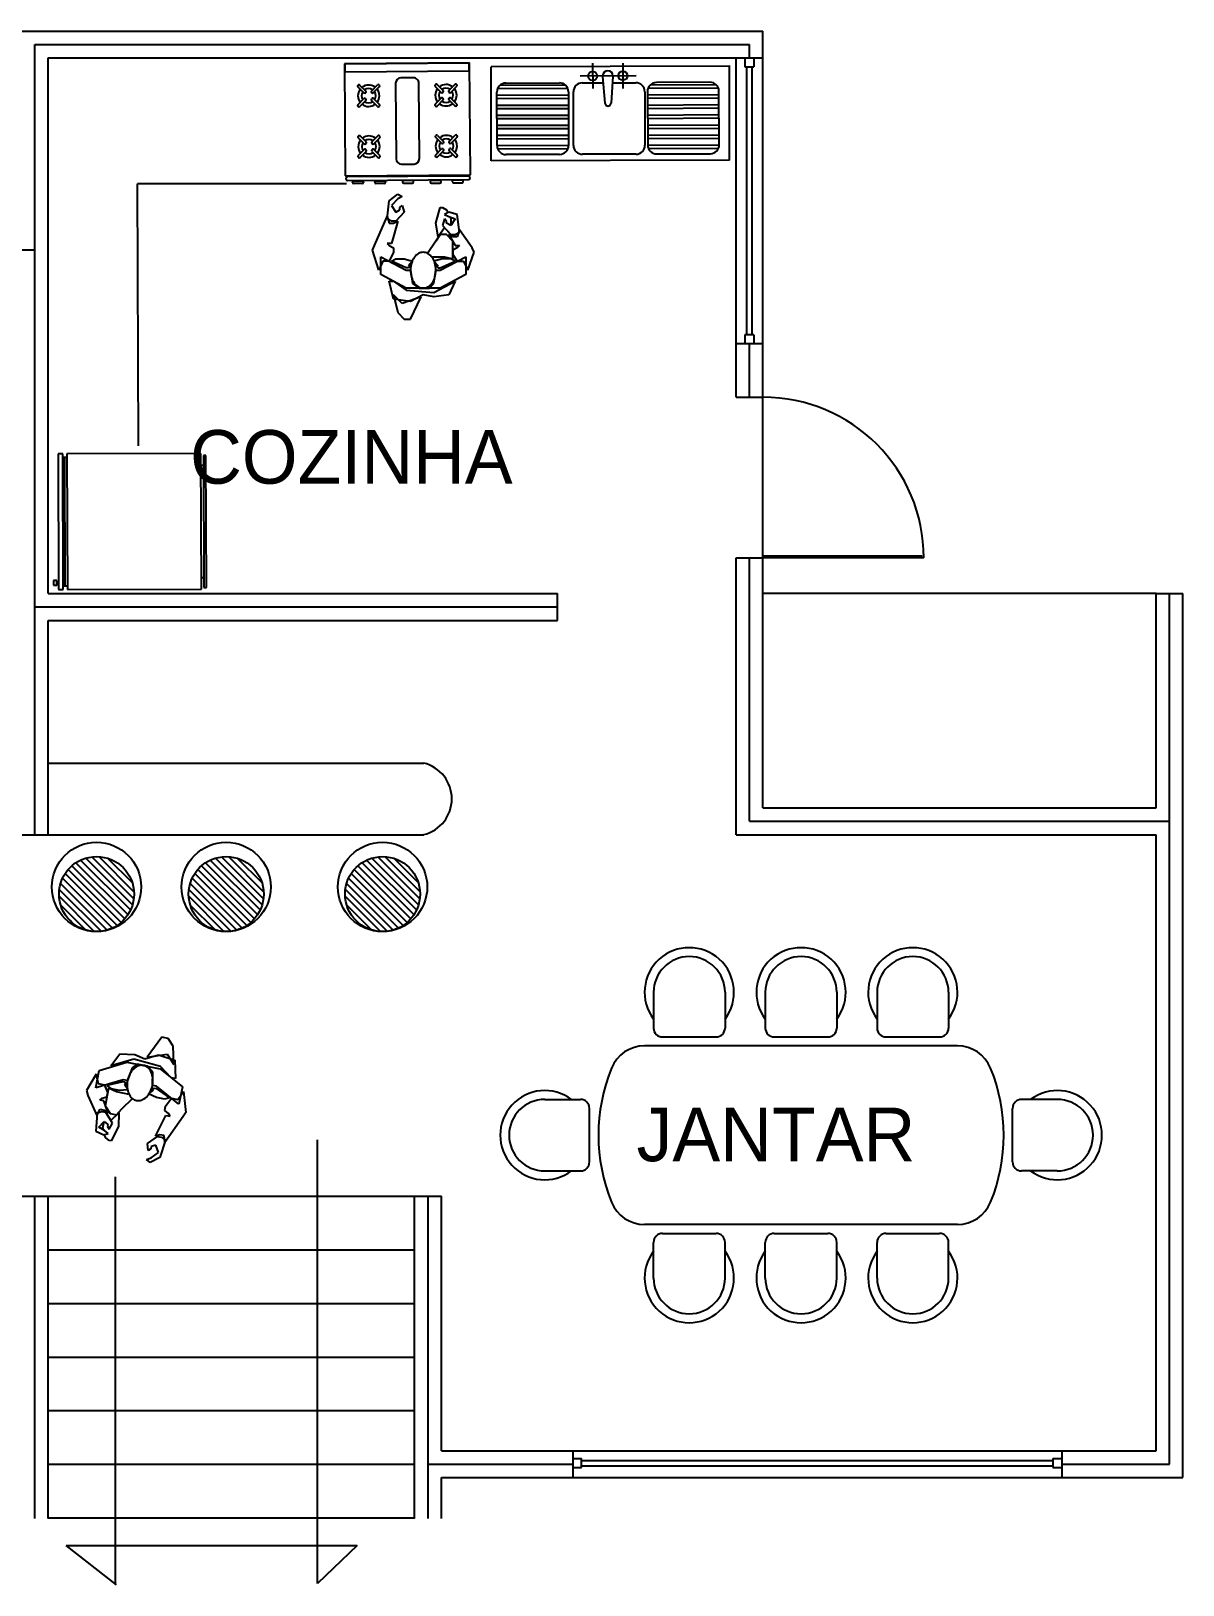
# Model space of a CAD drawing. Header units: millimetres. Extents: x 686.5 to 717.1, y 236.1 to 261.6.
# Drawn here: x 699.646 to 701.258, y 241.223 to 243.398 of the extents above; entities that cross this region are included whole.
import ezdxf

# ---------------------------------------------------------------- set-up
doc = ezdxf.new("R2010")
doc.units = ezdxf.units.MM
doc.linetypes.add('ACAD_ISO04W100', pattern=[30.5, 24, -3, 0.5, -3])
doc.linetypes.add('CENTER2', pattern=[1.125, 0.75, -0.125, 0.125, -0.125])
for name, color, linetype in [('3', 1, 'Continuous'), ('EJE', 4, 'ACAD_ISO04W100'), ('ESCALERAS', 5, 'Continuous'), ('LETREROS', 31, 'Continuous'), ('MUE', 2, 'Continuous'), ('MURO1', 3, 'Continuous'), ('PROYECCIONES', 73, 'ACAD_ISO04W100'), ('PUERTAS', 191, 'Continuous'), ('VENTANAS', 111, 'Continuous')]:
    doc.layers.add(name, color=color, linetype=linetype)

# ---------------------------------------------------------------- blocks, each defined once
blk = doc.blocks.new('SILLA2')
at = {"layer": 'MUE', "color": 2}
for p, q in [((-0.2279, 0.0585), (-0.0311, 0.2553)), ((-0.2266, 0.0194), (0.0081, 0.2541)), ((-0.2196, -0.014), (0.0415, 0.247)), ((-0.2188, 0.108), (-0.0805, 0.2463)), ((-0.2085, -0.0433), (0.0707, 0.2359)), ((-0.194, -0.0693), (0.0967, 0.2215)), ((-0.1766, -0.0923), (0.1197, 0.204)), ((-0.1564, -0.1125), (0.1399, 0.1838)), ((-0.1334, -0.1299), (0.1573, 0.1609)), ((-0.1075, -0.1444), (0.1718, 0.1349)), ((-0.0782, -0.1555), (0.183, 0.1057)), ((-0.0449, -0.1626), (0.19, 0.0723)), ((-0.0058, -0.1639), (0.1913, 0.0332)), ((0.0436, -0.155), (0.1824, -0.0161))]:
    blk.add_line(p, q, dxfattribs=at)
for centre, radius in [((-0.0583, 0.0457), 0.25), ((-0.0183, 0.0457), 0.21)]:
    blk.add_circle(centre, radius, dxfattribs=at)
blk = doc.blocks.new('PERSON')
at = {"layer": '3', "color": 2, "linetype": 'Continuous'}
for p, q in [((-0.2553, 0.2548), (-0.2078, 0.2923)), ((-0.2078, 0.2673), (-0.2434, 0.2298)), ((-0.2078, 0.2923), (-0.1841, 0.2798)), ((-0.1841, 0.2798), (-0.2078, 0.2673)), ((-0.2672, 0.1548), (-0.2553, 0.2548)), ((-0.2434, 0.2298), (-0.2197, 0.1923)), ((-0.2197, 0.1923), (-0.1959, 0.2048)), ((-0.1722, 0.1923), (-0.2197, 0.1423)), ((-0.1959, 0.2173), (-0.1841, 0.2298)), ((-0.1959, 0.2048), (-0.1959, 0.2173)), ((-0.1841, 0.2298), (-0.1722, 0.1923)), ((0.0059, 0.1298), (0.0297, 0.2173)), ((0.0297, 0.2173), (0.0416, 0.2173)), ((0.0416, 0.2173), (0.0653, 0.2048)), ((0.0772, 0.1923), (0.0534, 0.1798)), ((0.0534, 0.1798), (0.0772, 0.1673)), ((0.0653, 0.2048), (0.0724, 0.1898)), ((0.1247, 0.1798), (0.0772, 0.1923)), ((0.1366, 0.0798), (0.1247, 0.1798)), ((-0.3384, 0.0048), (-0.2672, 0.1673)), ((-0.2672, 0.1673), (-0.2553, 0.1298)), ((-0.2434, 0.1423), (-0.2672, 0.1548)), ((-0.2553, 0.1298), (-0.2316, 0.1298)), ((-0.2078, 0.1423), (-0.2434, 0.0173)), ((-0.2197, 0.1423), (-0.2434, 0.1423)), ((-0.2316, 0.1298), (-0.2078, 0.1423)), ((0.0178, 0.0548), (0.0059, 0.1298)), ((0.0534, 0.1048), (0.0178, 0.0548)), ((0.0534, 0.1548), (0.0416, 0.1173)), ((0.0416, 0.1173), (0.0891, 0.0673)), ((0.0653, 0.1423), (0.0534, 0.1548)), ((0.0891, 0.0673), (0.0534, 0.1048)), ((0.0653, 0.1298), (0.0653, 0.1423)), ((0.0891, 0.1173), (0.0653, 0.1298)), ((0.0772, 0.1673), (0.1128, 0.1548)), ((0.0843, 0.1648), (0.0891, 0.1548)), ((0.1128, 0.1548), (0.0891, 0.1173)), ((0.0891, 0.1548), (0.0891, 0.1173)), ((0.1366, 0.0923), (0.1247, 0.0548)), ((0.2078, -0.0077), (0.1366, 0.0923)), ((-0.3503, -0.0202), (-0.3384, 0.0048)), ((-0.2672, 0.0173), (-0.2553, 0.0048)), ((-0.2434, 0.0173), (-0.2672, 0.0173)), ((-0.2553, 0.0048), (-0.2316, -0.0077)), ((0.0059, 0.0298), (-0.0408, -0.0391)), ((0.0297, 0.0673), (0.0059, 0.0298)), ((0.0653, 0.0673), (0.0297, 0.0673)), ((0.1009, 0.0298), (0.0653, 0.0673)), ((0.0772, 0.0673), (0.1128, 0.0048)), ((0.1009, 0.0548), (0.0772, 0.0673)), ((0.0891, 0.0673), (0.1128, 0.0673)), ((0.1247, 0.0548), (0.1009, 0.0548)), ((0.1009, -0.0702), (0.1009, 0.0298)), ((0.1128, 0.0673), (0.1366, 0.0798)), ((0.1128, 0.0048), (0.1366, 0.0048)), ((0.1366, 0.0048), (0.1247, -0.0077)), ((-0.3147, -0.1327), (-0.3503, -0.0202)), ((-0.2909, -0.0827), (-0.3147, -0.1327)), ((-0.3028, -0.1577), (-0.3028, -0.0577)), ((-0.3028, -0.0577), (-0.1603, -0.1327)), ((-0.2553, -0.0827), (-0.2909, -0.0827)), ((-0.2316, -0.0327), (-0.2553, -0.0827)), ((-0.2434, -0.0827), (-0.2197, -0.0702)), ((-0.1603, -0.1202), (-0.2434, -0.0827)), ((-0.2316, -0.0077), (-0.2316, -0.0327)), ((-0.2197, -0.0702), (-0.1722, -0.0702)), ((-0.1722, -0.0702), (-0.1247, -0.0827)), ((-0.1247, -0.0827), (-0.1484, -0.1077)), ((-0.0187, -0.0577), (0.0534, -0.0577)), ((0.0416, -0.0702), (-0.0059, -0.0827)), ((-0.0059, -0.0827), (0.0178, -0.1077)), ((0.0297, -0.1327), (0.1722, -0.0577)), ((0.0297, -0.1202), (0.1128, -0.0827)), ((0.0891, -0.0702), (0.0416, -0.0702)), ((0.0534, -0.0577), (0.1009, -0.0702)), ((0.1128, -0.0827), (0.0891, -0.0702)), ((0.1247, -0.0077), (0.1009, -0.0202)), ((0.1009, -0.0202), (0.1009, -0.0452)), ((0.1009, -0.0452), (0.1247, -0.0827)), ((0.1247, -0.0827), (0.1603, -0.0827)), ((0.1603, -0.0827), (0.1841, -0.1327)), ((0.1722, -0.0577), (0.1722, -0.1577)), ((0.1841, -0.1327), (0.2197, -0.0327)), ((0.2197, -0.0327), (0.2078, -0.0077)), ((-0.3028, -0.1577), (-0.3028, -0.1577)), ((-0.1603, -0.2327), (-0.3028, -0.1577)), ((-0.1484, -0.1202), (-0.1603, -0.1202)), ((-0.1603, -0.1327), (-0.1366, -0.1327)), ((-0.1366, -0.1077), (-0.1484, -0.1202)), ((-0.1484, -0.1077), (-0.1366, -0.1077)), ((-0.1366, -0.1327), (-0.1247, -0.2077)), ((-0.0059, -0.2077), (0.0059, -0.1327)), ((0.0059, -0.1077), (0.0178, -0.1202)), ((0.0178, -0.1077), (0.0059, -0.1077)), ((0.0059, -0.1327), (0.0297, -0.1327)), ((0.0178, -0.1202), (0.0297, -0.1202)), ((0.1722, -0.1577), (0.0297, -0.2327)), ((0.1722, -0.1577), (0.1722, -0.1577)), ((-0.2316, -0.2952), (-0.2553, -0.1952)), ((-0.2553, -0.1952), (-0.2316, -0.1952)), ((-0.2316, -0.1952), (-0.1603, -0.2452)), ((0.0297, -0.2327), (-0.1603, -0.2327)), ((-0.1603, -0.2452), (-0.0059, -0.2577)), ((-0.1247, -0.2077), (-0.0891, -0.2327)), ((-0.0891, -0.2327), (-0.0297, -0.2327)), ((-0.0297, -0.2327), (-0.0059, -0.2077)), ((-0.0059, -0.2577), (0.1128, -0.1952)), ((0.1128, -0.1952), (0.0772, -0.2702)), ((-0.2316, -0.2702), (-0.2078, -0.3702)), ((-0.1841, -0.3202), (-0.2316, -0.2702)), ((-0.1366, -0.3077), (-0.2316, -0.2952)), ((-0.0772, -0.2827), (-0.1841, -0.3202)), ((-0.0653, -0.2702), (-0.1366, -0.3077)), ((-0.1366, -0.4077), (-0.0772, -0.2827)), ((-0.0059, -0.2827), (-0.0653, -0.2702)), ((0.0772, -0.2702), (-0.0059, -0.2827)), ((-0.2078, -0.3702), (-0.1722, -0.4077)), ((-0.1722, -0.4077), (-0.1366, -0.4077))]:
    blk.add_line(p, q, dxfattribs=at)
for centre, radius, start, end in [((-0.03, -0.1228), 0.1052, 144.70157, 163.65557), ((-0.0519, -0.1073), 0.0785, 120.32972, 144.70157), ((-0.0657, -0.0837), 0.0511, 90, 120.32972), ((-0.0657, -0.0837), 0.0511, 59.67028, 90), ((-0.0795, -0.1073), 0.0785, 35.29843, 59.67028), ((-0.1014, -0.1228), 0.1052, 16.34443, 35.29843), ((0.0045, -0.1329), 0.1412, 163.65557, 180), ((0.0045, -0.1329), 0.1412, 180, 196.34443), ((-0.03, -0.1431), 0.1052, 196.34443, 215.29843), ((-0.1014, -0.1431), 0.1052, 324.70157, 343.65557), ((-0.1359, -0.1329), 0.1412, 360, 16.34443), ((-0.1359, -0.1329), 0.1412, 343.65557, 0), ((-0.0519, -0.1585), 0.0785, 215.29843, 239.67028), ((-0.0657, -0.1822), 0.0511, 239.67028, 270), ((-0.0657, -0.1822), 0.0511, 270, 300.32972), ((-0.0795, -0.1585), 0.0785, 300.32972, 324.70157)]:
    blk.add_arc(centre, radius, start, end, dxfattribs=at)
blk = doc.blocks.new('REFRI')
at = {"layer": '3', "color": 2}
for p, q in [((0.3684, 0.3693), (-0.3916, 0.3673)), ((-0.3916, 0.3673), (-0.3915, 0.3413)), ((-0.3401, 0.3951), (-0.366, 0.395)), ((-0.366, 0.395), (-0.3659, 0.3775)), ((-0.3659, 0.3775), (-0.3401, 0.3776)), ((-0.3626, 0.3775), (-0.3626, 0.3674)), ((-0.3434, 0.3776), (-0.3433, 0.3674)), ((-0.3401, 0.3776), (-0.3401, 0.3951)), ((0.3685, 0.3433), (0.3684, 0.3693)), ((-0.3915, 0.3413), (0.3685, 0.3433)), ((0.3686, 0.3201), (-0.3914, 0.3181)), ((-0.3914, 0.3181), (-0.3895, -0.4319)), ((-0.3717, 0.3182), (-0.3718, 0.3414)), ((-0.3718, 0.3298), (0.3488, 0.3317)), ((0.3489, 0.3201), (0.3488, 0.3433)), ((0.3705, -0.4299), (0.3686, 0.3201)), ((-0.3895, -0.4319), (0.3705, -0.4299)), ((-0.3237, -0.4317), (-0.3236, -0.4462)), ((0.3047, -0.4301), (0.3048, -0.4446)), ((0.3603, -0.4445), (-0.3792, -0.4464)), ((-0.3792, -0.4464), (-0.3791, -0.4598)), ((-0.3791, -0.4598), (0.3603, -0.4579)), ((0.3603, -0.4579), (0.3603, -0.4445))]:
    blk.add_line(p, q, dxfattribs=at)
blk = doc.blocks.new('COMEDOR1')
at = {"layer": '3', "color": 2}
for p, q in [((-0.8366, 0.8259), (-0.8366, 0.6259)), ((-0.4366, 0.8259), (-0.4366, 0.6259)), ((-0.211, 0.8259), (-0.211, 0.6259)), ((0.189, 0.8259), (0.189, 0.6259)), ((0.4146, 0.8259), (0.4146, 0.6259)), ((0.8146, 0.8259), (0.8146, 0.6259)), ((0.8646, 0.5259), (-0.8866, 0.5259)), ((-0.7866, 0.5759), (-0.4866, 0.5759)), ((-0.161, 0.5759), (0.139, 0.5759)), ((0.4646, 0.5759), (0.7646, 0.5759)), ((-1.445, 0.2259), (-1.245, 0.2259)), ((-1.195, -0.1241), (-1.195, 0.1759)), ((1.173, -0.1241), (1.173, 0.1759)), ((1.423, 0.2259), (1.223, 0.2259)), ((-1.445, -0.1741), (-1.245, -0.1741)), ((1.423, -0.1741), (1.223, -0.1741)), ((0.8646, -0.4741), (-0.8866, -0.4741)), ((-0.8366, -0.7741), (-0.8366, -0.5741)), ((-0.7866, -0.5241), (-0.4866, -0.5241)), ((-0.4366, -0.7741), (-0.4366, -0.5741)), ((-0.211, -0.7741), (-0.211, -0.5741)), ((-0.161, -0.5241), (0.139, -0.5241)), ((0.189, -0.7741), (0.189, -0.5741)), ((0.4146, -0.7741), (0.4146, -0.5741)), ((0.4646, -0.5241), (0.7646, -0.5241)), ((0.8146, -0.7741), (0.8146, -0.5741))]:
    blk.add_line(p, q, dxfattribs=at)
for centre, radius, start, end in [((-0.6366, 0.8259), 0.25, 323.1301, 216.8699), ((-0.011, 0.8259), 0.25, 323.1301, 216.8699), ((0.6146, 0.8259), 0.25, 323.1301, 216.8699), ((-0.6366, 0.8259), 0.2, 360, 180), ((-0.011, 0.8259), 0.2, 360, 180), ((0.6146, 0.8259), 0.2, 360, 180), ((-0.7866, 0.6259), 0.05, 180, 270), ((-0.4866, 0.6259), 0.05, 270, 360), ((-0.161, 0.6259), 0.05, 180, 270), ((0.139, 0.6259), 0.05, 270, 360), ((0.4646, 0.6259), 0.05, 180, 270), ((0.7646, 0.6259), 0.05, 270, 360), ((-0.8866, 0.3259), 0.2, 90, 157.97569), ((0.8646, 0.3259), 0.2, 22.02431, 90), ((-0.145, 0.0259), 1, 157.97569, 202.02431), ((0.123, 0.0259), 1, 337.97569, 22.02431), ((-1.445, 0.0259), 0.25, 53.1301, 306.8699), ((1.423, 0.0259), 0.25, 233.1301, 126.8699), ((-1.445, 0.0259), 0.2, 90, 270), ((-1.245, 0.1759), 0.05, 360, 90), ((1.223, 0.1759), 0.05, 90, 180), ((1.423, 0.0259), 0.2, 270, 90), ((-1.245, -0.1241), 0.05, 270, 360), ((1.223, -0.1241), 0.05, 180, 270), ((-0.8866, -0.2741), 0.2, 202.02431, 270), ((0.8646, -0.2741), 0.2, 270, 337.97569), ((-0.7866, -0.5741), 0.05, 90, 180), ((-0.4866, -0.5741), 0.05, 360, 90), ((-0.161, -0.5741), 0.05, 90, 180), ((0.139, -0.5741), 0.05, 360, 90), ((0.4646, -0.5741), 0.05, 90, 180), ((0.7646, -0.5741), 0.05, 360, 90), ((-0.6366, -0.7741), 0.25, 143.1301, 36.8699), ((-0.011, -0.7741), 0.25, 143.1301, 36.8699), ((0.6146, -0.7741), 0.25, 143.1301, 36.8699), ((-0.6366, -0.7741), 0.2, 180, 360), ((-0.011, -0.7741), 0.2, 180, 360), ((0.6146, -0.7741), 0.2, 180, 360)]:
    blk.add_arc(centre, radius, start, end, dxfattribs=at)
blk = doc.blocks.new('FREGADERO1')
at = {"layer": '3', "color": 2, "linetype": 'CENTER2'}
for p, q in [((-0.1387, 0.2614), (-0.1384, 0.1195)), ((0.0303, 0.2618), (0.0306, 0.1199)), ((0.1058, 0.1913), (-0.2089, 0.1895))]:
    blk.add_line(p, q, dxfattribs=at)
at = {"layer": '3', "color": 2}
for p, q in [((0.626, 0.2442), (-0.7072, 0.241)), ((-0.706, -0.2856), (-0.7072, 0.241)), ((-0.0826, 0.1878), (-0.0695, 0.0368)), ((-0.0254, 0.1884), (-0.0358, 0.0371)), ((0.6273, -0.2824), (0.6268, 0.2483)), ((-0.6735, -0.2001), (-0.6742, 0.0999)), ((-0.2777, 0.1191), (-0.6708, 0.1182)), ((-0.2907, 0.1379), (-0.6579, 0.137)), ((-0.6243, 0.15), (-0.3243, 0.1508)), ((-0.2742, 0.1009), (-0.2735, -0.1991)), ((-0.2459, -0.199), (-0.2466, 0.1009)), ((-0.1967, 0.1511), (-0.0795, 0.1513)), ((-0.0279, 0.1515), (0.1033, 0.1518)), ((0.1534, 0.1019), (0.1541, -0.1981)), ((0.1682, 0.1027), (0.1699, -0.1973)), ((0.1715, 0.121), (0.5646, 0.1232)), ((0.1844, 0.1398), (0.5516, 0.1419)), ((0.5179, 0.1547), (0.2179, 0.153)), ((0.5699, -0.195), (0.5682, 0.105)), ((-0.2741, 0.0816), (-0.6741, 0.0807)), ((-0.2741, 0.0629), (-0.6741, 0.0619)), ((-0.274, 0.0254), (-0.674, 0.0244)), ((-0.274, 0.0066), (-0.674, 0.0057)), ((0.1683, 0.0834), (0.5683, 0.0857)), ((0.1684, 0.0647), (0.5684, 0.067)), ((0.1686, 0.0272), (0.5686, 0.0295)), ((0.1687, 0.0084), (0.5687, 0.0107)), ((-0.2739, -0.0309), (-0.6739, -0.0318)), ((-0.2738, -0.0496), (-0.6738, -0.0506)), ((0.169, -0.0291), (0.5689, -0.0268)), ((0.1691, -0.0478), (0.5691, -0.0455)), ((0.1693, -0.0853), (0.5693, -0.083)), ((-0.2737, -0.0871), (-0.6737, -0.0881)), ((-0.2737, -0.1059), (-0.6737, -0.1068)), ((-0.2736, -0.1434), (-0.6736, -0.1443)), ((-0.2736, -0.1621), (-0.6736, -0.1631)), ((0.1694, -0.1041), (0.5694, -0.1018)), ((0.1696, -0.1416), (0.5696, -0.1393)), ((0.1697, -0.1603), (0.5697, -0.158)), ((-0.2735, -0.1996), (-0.6735, -0.2006)), ((-0.2773, -0.2184), (-0.6696, -0.2193)), ((-0.3234, -0.2492), (-0.6233, -0.25)), ((0.1042, -0.2482), (-0.1958, -0.2489)), ((0.1699, -0.1978), (0.5699, -0.1955)), ((0.1739, -0.2165), (0.5662, -0.2143)), ((0.2202, -0.247), (0.5202, -0.2453)), ((0.6273, -0.2824), (-0.706, -0.2856))]:
    blk.add_line(p, q, dxfattribs=at)
for centre in [(-0.1385, 0.1899), (0.0305, 0.1908)]:
    blk.add_circle(centre, 0.0254, dxfattribs=at)
for centre, radius, start, end in [((-0.054, 0.1903), 0.0287, 0.52956, 180.52956), ((-0.6242, 0.1), 0.05, 90.13687, 180.13687), ((-0.3242, 0.1008), 0.05, 0.13687, 90.13687), ((-0.1966, 0.1011), 0.05, 90.13687, 180.13687), ((0.1034, 0.1018), 0.05, 0.13687, 90.13687), ((0.2182, 0.103), 0.05, 90.32732, 180.32732), ((0.5182, 0.1047), 0.05, 0.32732, 90.32732), ((-0.0526, 0.0383), 0.0169, 180.52956, 0.52956), ((-0.6235, -0.2), 0.05, 180.13687, 270.13687), ((-0.3235, -0.1992), 0.05, 270.13687, 0.13687), ((-0.1959, -0.1989), 0.05, 180.13687, 270.13687), ((0.1041, -0.1982), 0.05, 270.13687, 0.13687), ((0.2199, -0.197), 0.05, 180.32732, 270.32732), ((0.5199, -0.1953), 0.05, 270.32732, 0.32732)]:
    blk.add_arc(centre, radius, start, end, dxfattribs=at)
blk = doc.blocks.new('ESTUFA1')
at = {"layer": '3', "color": 2}
for p, q in [((0.342, 0.3845), (-0.358, 0.3798)), ((-0.358, 0.3798), (-0.3538, -0.2468)), ((-0.3563, 0.3979), (-0.3563, 0.3952)), ((0.3294, 0.4113), (-0.3476, 0.4068)), ((-0.3475, 0.3865), (0.3295, 0.3911)), ((-0.3179, 0.4183), (-0.3179, 0.4163)), ((-0.2635, 0.4251), (-0.3114, 0.4248)), ((-0.3113, 0.4098), (-0.2634, 0.4101)), ((-0.2569, 0.4167), (-0.2569, 0.4187)), ((-0.1938, 0.4191), (-0.1938, 0.4171)), ((-0.1394, 0.426), (-0.1874, 0.4256)), ((-0.1873, 0.4106), (-0.1393, 0.411)), ((-0.1329, 0.4175), (-0.1329, 0.4195)), ((-0.0397, 0.4201), (-0.0397, 0.4181)), ((0.0147, 0.427), (-0.0333, 0.4267)), ((-0.0332, 0.4117), (0.0148, 0.412)), ((0.0212, 0.4185), (0.0212, 0.4205)), ((0.1164, 0.4192), (0.1163, 0.4212)), ((0.1228, 0.4277), (0.1707, 0.428)), ((0.1708, 0.413), (0.1229, 0.4127)), ((0.1773, 0.4216), (0.1773, 0.4196)), ((0.2404, 0.42), (0.2404, 0.422)), ((0.2469, 0.4286), (0.2948, 0.4289)), ((0.2949, 0.4139), (0.247, 0.4136)), ((0.3013, 0.4224), (0.3014, 0.4204)), ((0.3383, 0.3999), (0.3382, 0.4026)), ((0.3462, -0.2421), (0.342, 0.3845)), ((-0.2842, 0.2774), (-0.2828, 0.2788)), ((-0.25, 0.2346), (-0.2841, 0.2682)), ((-0.2736, 0.2789), (-0.2394, 0.2452)), ((-0.2078, 0.2454), (-0.1742, 0.2796)), ((-0.1635, 0.269), (-0.1971, 0.2349)), ((-0.165, 0.2796), (-0.1635, 0.2782)), ((-0.0724, 0.2889), (-0.0695, -0.1338)), ((0.0274, 0.3196), (-0.0426, 0.3191)), ((0.0605, -0.1329), (0.0576, 0.2898)), ((0.1503, 0.2818), (0.1489, 0.2803)), ((0.149, 0.2711), (0.1831, 0.2375)), ((0.1936, 0.2482), (0.1595, 0.2818)), ((0.2589, 0.2825), (0.2253, 0.2484)), ((0.2359, 0.2378), (0.2696, 0.272)), ((0.2695, 0.2812), (0.2681, 0.2826)), ((-0.2834, 0.1688), (-0.2498, 0.2029)), ((-0.2391, 0.1924), (-0.2728, 0.1583)), ((-0.2394, 0.236), (-0.2408, 0.2346)), ((-0.2406, 0.203), (-0.2391, 0.2016)), ((-0.2063, 0.2349), (-0.2078, 0.2363)), ((-0.2075, 0.2018), (-0.2061, 0.2032)), ((-0.1733, 0.1589), (-0.2075, 0.1926)), ((-0.1969, 0.2033), (-0.1628, 0.1696)), ((0.1833, 0.2059), (0.1496, 0.1717)), ((0.1603, 0.1612), (0.194, 0.1953)), ((0.1923, 0.2375), (0.1937, 0.239)), ((0.1939, 0.2045), (0.1925, 0.2059)), ((0.2253, 0.2392), (0.2267, 0.2378)), ((0.227, 0.2062), (0.2256, 0.2047)), ((0.2256, 0.1955), (0.2597, 0.1619)), ((0.2703, 0.1725), (0.2361, 0.2062)), ((-0.2819, 0.1582), (-0.2834, 0.1596)), ((-0.1627, 0.1604), (-0.1641, 0.159)), ((0.1497, 0.1625), (0.1511, 0.1611)), ((0.2689, 0.1619), (0.2703, 0.1634)), ((-0.2808, -0.006), (-0.2822, -0.0074)), ((-0.2822, -0.0166), (-0.2481, -0.0503)), ((-0.2478, -0.0819), (-0.2815, -0.116)), ((-0.2375, -0.0396), (-0.2717, -0.0059)), ((-0.2389, -0.0502), (-0.2375, -0.0488)), ((-0.2372, -0.0832), (-0.2387, -0.0818)), ((-0.1722, -0.0053), (-0.2059, -0.0394)), ((-0.2058, -0.0486), (-0.2044, -0.05)), ((-0.2042, -0.0816), (-0.2056, -0.083)), ((-0.1952, -0.0499), (-0.1616, -0.0158)), ((-0.1609, -0.1152), (-0.195, -0.0815)), ((-0.1616, -0.0066), (-0.163, -0.0052)), ((0.1508, -0.0045), (0.1522, -0.0031)), ((0.185, -0.0474), (0.1509, -0.0137)), ((0.1516, -0.1131), (0.1852, -0.079)), ((0.1614, -0.003), (0.1956, -0.0367)), ((0.1956, -0.0459), (0.1942, -0.0473)), ((0.1944, -0.0789), (0.1959, -0.0803)), ((0.2272, -0.0365), (0.2608, -0.0023)), ((0.2287, -0.0471), (0.2272, -0.0457)), ((0.2275, -0.0801), (0.2289, -0.0787)), ((0.2715, -0.0129), (0.2379, -0.047)), ((0.2381, -0.0786), (0.2722, -0.1123)), ((0.27, -0.0023), (0.2715, -0.0037)), ((-0.2815, -0.1252), (-0.28, -0.1266)), ((-0.2708, -0.1266), (-0.2372, -0.0924)), ((-0.2056, -0.0922), (-0.1714, -0.1259)), ((-0.1622, -0.1258), (-0.1608, -0.1244)), ((-0.0393, -0.1636), (0.0307, -0.1632)), ((0.1531, -0.1237), (0.1516, -0.1223)), ((0.1959, -0.0895), (0.1622, -0.1236)), ((0.2617, -0.123), (0.2275, -0.0893)), ((0.2723, -0.1215), (0.2709, -0.1229)), ((-0.3538, -0.2468), (0.3462, -0.2421)), ((-0.3502, -0.2002), (0.342, -0.1956)), ((-0.3499, -0.2468), (-0.3502, -0.2002)), ((0.3423, -0.2421), (-0.3499, -0.2468)), ((0.342, -0.1956), (0.3423, -0.2421))]:
    blk.add_line(p, q, dxfattribs=at)
for centre, radius, start, end in [((-0.3475, 0.398), 0.00877, 90.38573, 180.38573), ((-0.3475, 0.3953), 0.00878, 180.38573, 270.38573), ((-0.3114, 0.4183), 0.0065, 90.38573, 180.38573), ((-0.3114, 0.4163), 0.0065, 180.38573, 270.38573), ((-0.2634, 0.4186), 0.0065, 0.38573, 90.38573), ((-0.2634, 0.4166), 0.0065, 270.38573, 0.38573), ((-0.1873, 0.4191), 0.0065, 90.38573, 180.38573), ((-0.1873, 0.4171), 0.0065, 180.38573, 270.38573), ((-0.1394, 0.4195), 0.0065, 0.38573, 90.38573), ((-0.1394, 0.4175), 0.0065, 270.38573, 0.38573), ((-0.0332, 0.4202), 0.0065, 90.38573, 180.38573), ((-0.0332, 0.4182), 0.0065, 180.38573, 270.38573), ((0.0147, 0.4205), 0.0065, 0.38573, 90.38573), ((0.0147, 0.4185), 0.0065, 270.38573, 0.38573), ((0.1228, 0.4212), 0.0065, 90.38573, 180.38573), ((0.1229, 0.4192), 0.0065, 180.38573, 270.38573), ((0.1708, 0.4215), 0.0065, 0.38573, 90.38573), ((0.1708, 0.4195), 0.0065, 270.38573, 0.38573), ((0.2469, 0.4221), 0.0065, 90.38573, 180.38573), ((0.2469, 0.4201), 0.0065, 180.38573, 270.38573), ((0.2948, 0.4224), 0.0065, 0.38573, 90.38573), ((0.2949, 0.4204), 0.0065, 270.38573, 0.38573), ((0.3295, 0.4025), 0.00878, 0.38573, 90.38573), ((0.3295, 0.3998), 0.00878, 270.38573, 0.38573), ((-0.2795, 0.2729), 0.0065, 135.38573, 225.38573), ((-0.2781, 0.2743), 0.0065, 45.38573, 135.38573), ((-0.2235, 0.2189), 0.06, 52.56648, 128.20497), ((-0.1695, 0.275), 0.0065, 45.38573, 135.38573), ((-0.1681, 0.2736), 0.0065, 315.38573, 45.38573), ((-0.0424, 0.2891), 0.03, 90.38573, 180.38573), ((0.0276, 0.2896), 0.03, 0.38573, 90.38573), ((0.1535, 0.2758), 0.0065, 135.38573, 225.38573), ((0.1549, 0.2772), 0.0065, 45.38573, 135.38573), ((0.2096, 0.2218), 0.06, 52.56648, 128.20497), ((0.2096, 0.2218), 0.04, 56.19265, 124.5788), ((0.2636, 0.2779), 0.0065, 45.38573, 135.38573), ((0.265, 0.2765), 0.0065, 315.38573, 45.38573), ((-0.2235, 0.2189), 0.06, 142.56648, 218.20497), ((-0.2235, 0.2189), 0.04, 146.19265, 214.5788), ((-0.2454, 0.2392), 0.0065, 225.38573, 315.38573), ((-0.2451, 0.1984), 0.0065, 45.38573, 135.38573), ((-0.2235, 0.2189), 0.04, 56.19265, 124.5788), ((-0.2235, 0.2189), 0.04, 236.19265, 304.5788), ((-0.244, 0.2406), 0.0065, 315.38573, 45.38573), ((-0.2437, 0.197), 0.0065, 315.38573, 45.38573), ((-0.2032, 0.2409), 0.0065, 135.38573, 225.38573), ((-0.2029, 0.1972), 0.0065, 135.38573, 225.38573), ((-0.2018, 0.2395), 0.0065, 225.38573, 315.38573), ((-0.2015, 0.1987), 0.0065, 45.38573, 135.38573), ((-0.2235, 0.2189), 0.04, 326.19265, 34.5788), ((-0.2235, 0.2189), 0.06, 322.56648, 38.20497), ((0.2096, 0.2218), 0.06, 142.56648, 218.20497), ((0.2096, 0.2218), 0.04, 146.19265, 214.5788), ((0.2096, 0.2218), 0.06, 232.56648, 308.20497), ((0.1877, 0.2421), 0.0065, 225.38573, 315.38573), ((0.1879, 0.2013), 0.0065, 45.38573, 135.38573), ((0.2096, 0.2218), 0.04, 236.19265, 304.5788), ((0.1891, 0.2435), 0.0065, 315.38573, 45.38573), ((0.1894, 0.1999), 0.0065, 315.38573, 45.38573), ((0.2299, 0.2438), 0.0065, 135.38573, 225.38573), ((0.2302, 0.2002), 0.0065, 135.38573, 225.38573), ((0.2313, 0.2424), 0.0065, 225.38573, 315.38573), ((0.2316, 0.2016), 0.0065, 45.38573, 135.38573), ((0.2096, 0.2218), 0.04, 326.19265, 34.5788), ((0.2096, 0.2218), 0.06, 322.56648, 38.20497), ((-0.2788, 0.1642), 0.0065, 135.38573, 225.38573), ((-0.2774, 0.1628), 0.0065, 225.38573, 315.38573), ((-0.2235, 0.2189), 0.06, 232.56648, 308.20497), ((-0.1688, 0.1636), 0.0065, 225.38573, 315.38573), ((-0.1674, 0.165), 0.0065, 315.38573, 45.38573), ((0.1543, 0.1672), 0.0065, 135.38573, 225.38573), ((0.1557, 0.1658), 0.0065, 225.38573, 315.38573), ((0.2643, 0.1665), 0.0065, 225.38573, 315.38573), ((0.2657, 0.1679), 0.0065, 315.38573, 45.38573), ((-0.2776, -0.012), 0.0065, 135.38573, 225.38573), ((-0.2215, -0.0659), 0.06, 142.56648, 218.20497), ((-0.2762, -0.0106), 0.0065, 45.38573, 135.38573), ((-0.2215, -0.0659), 0.04, 146.19265, 214.5788), ((-0.2215, -0.0659), 0.06, 52.56648, 128.20497), ((-0.2435, -0.0456), 0.0065, 225.38573, 315.38573), ((-0.2432, -0.0865), 0.0065, 45.38573, 135.38573), ((-0.2215, -0.0659), 0.04, 56.19265, 124.5788), ((-0.2421, -0.0442), 0.0065, 315.38573, 45.38573), ((-0.2418, -0.0879), 0.0065, 315.38573, 45.38573), ((-0.2013, -0.0439), 0.0065, 135.38573, 225.38573), ((-0.201, -0.0876), 0.0065, 135.38573, 225.38573), ((-0.1999, -0.0454), 0.0065, 225.38573, 315.38573), ((-0.1996, -0.0862), 0.0065, 45.38573, 135.38573), ((-0.2215, -0.0659), 0.04, 326.19265, 34.5788), ((-0.2215, -0.0659), 0.06, 322.56648, 38.20497), ((-0.1676, -0.0098), 0.0065, 45.38573, 135.38573), ((-0.1662, -0.0112), 0.0065, 315.38573, 45.38573), ((0.1555, -0.0091), 0.0065, 135.38573, 225.38573), ((0.2115, -0.063), 0.06, 142.56648, 218.20497), ((0.1569, -0.0076), 0.0065, 45.38573, 135.38573), ((0.2115, -0.063), 0.04, 146.19265, 214.5788), ((0.2115, -0.063), 0.06, 52.56648, 128.20497), ((0.1896, -0.0427), 0.0065, 225.38573, 315.38573), ((0.1899, -0.0835), 0.0065, 45.38573, 135.38573), ((0.2115, -0.063), 0.04, 56.19265, 124.5788), ((0.191, -0.0413), 0.0065, 315.38573, 45.38573), ((0.1913, -0.0849), 0.0065, 315.38573, 45.38573), ((0.2318, -0.041), 0.0065, 135.38573, 225.38573), ((0.2321, -0.0847), 0.0065, 135.38573, 225.38573), ((0.2332, -0.0424), 0.0065, 225.38573, 315.38573), ((0.2335, -0.0832), 0.0065, 45.38573, 135.38573), ((0.2115, -0.063), 0.04, 326.19265, 34.5788), ((0.2115, -0.063), 0.06, 322.56648, 38.20497), ((0.2655, -0.0069), 0.0065, 45.38573, 135.38573), ((0.2669, -0.0083), 0.0065, 315.38573, 45.38573), ((-0.2769, -0.1206), 0.0065, 135.38573, 225.38573), ((-0.2755, -0.122), 0.0065, 225.38573, 315.38573), ((-0.2215, -0.0659), 0.06, 232.56648, 308.20497), ((-0.2215, -0.0659), 0.04, 236.19265, 304.5788), ((-0.1669, -0.1213), 0.0065, 225.38573, 315.38573), ((-0.1655, -0.1198), 0.0065, 315.38573, 45.38573), ((-0.0395, -0.1336), 0.03, 180.38573, 270.38573), ((0.0305, -0.1332), 0.03, 270.38573, 0.38573), ((0.1562, -0.1177), 0.0065, 135.38573, 225.38573), ((0.1576, -0.1191), 0.0065, 225.38573, 315.38573), ((0.2115, -0.063), 0.06, 232.56648, 308.20497), ((0.2115, -0.063), 0.04, 236.19265, 304.5788), ((0.2662, -0.1183), 0.0065, 225.38573, 315.38573), ((0.2676, -0.1169), 0.0065, 315.38573, 45.38573)]:
    blk.add_arc(centre, radius, start, end, dxfattribs=at)

msp = doc.modelspace()

# ---------------------------------------------------------------- linework, layer by layer
at = {"layer": 'EJE'}
for p, q in [((699.6518, 242.2733), (699.6518, 243.3796)), ((699.6518, 243.3796), (700.6518, 243.3796)), ((700.6518, 243.3608), (700.6518, 243.3796)), ((699.533, 243.0921), (699.6518, 243.0921)), ((700.6518, 242.8858), (700.6518, 242.9608)), ((700.6518, 242.2921), (700.6518, 242.6608)), ((701.2393, 241.3921), (701.2393, 242.6108)), ((699.6518, 242.5921), (700.383, 242.5921)), ((700.6518, 242.2921), (701.2393, 242.2921)), ((699.6518, 241.3162), (699.6518, 241.7671)), ((700.2018, 241.3162), (700.2018, 241.7671)), ((700.2018, 241.3921), (700.4044, 241.3921)), ((701.0885, 241.3921), (701.2393, 241.3921))]:
    msp.add_line(p, q, dxfattribs=at)
at = {"layer": 'ESCALERAS'}
for p, q in [((699.6705, 241.7671), (700.183, 241.7671)), ((699.6705, 241.6921), (700.183, 241.6921)), ((699.6705, 241.6171), (700.183, 241.6171)), ((699.6705, 241.5421), (700.183, 241.5421)), ((699.6705, 241.4671), (700.183, 241.4671)), ((699.6705, 241.3921), (700.183, 241.3921)), ((699.6705, 241.3171), (700.183, 241.3171))]:
    msp.add_line(p, q, dxfattribs=at)
at = {"layer": 'MUE'}
for p, q in [((700.0879, 243.1844), (699.7955, 243.1844)), ((699.7966, 242.8179), (699.7955, 243.1844)), ((699.6705, 242.3733), (700.196, 242.3733)), ((699.6705, 242.2733), (700.196, 242.2733)), ((700.0472, 241.2249), (700.0472, 241.8461)), ((699.7643, 241.7943), (699.7643, 241.2246)), ((699.6957, 241.2785), (700.1027, 241.2785)), ((699.766, 241.2231), (699.6957, 241.2785)), ((700.1027, 241.2785), (700.0472, 241.2249))]:
    msp.add_line(p, q, dxfattribs=at)
msp.add_arc((700.1834, 242.3235), 0.0517, 284.172, 75.828, dxfattribs=at)
at = {"layer": 'MURO1'}
for p, q in [((699.633, 243.3983), (700.6705, 243.3983)), ((700.6705, 242.8858), (700.6705, 243.3983)), ((699.6705, 243.3608), (700.6705, 243.3608)), ((699.6705, 242.6108), (699.6705, 243.3608)), ((700.633, 242.8858), (700.633, 243.3608)), ((700.633, 242.9608), (700.6705, 242.9608)), ((700.633, 242.8858), (700.6705, 242.8858)), ((700.633, 242.6608), (700.6705, 242.6608)), ((700.633, 242.2733), (700.633, 242.6608)), ((700.6705, 242.3108), (700.6705, 242.6608)), ((699.6705, 242.6108), (700.383, 242.6108)), ((700.383, 242.5733), (700.383, 242.6108)), ((701.2205, 242.6108), (701.258, 242.6108)), ((701.2205, 242.3108), (701.2205, 242.6108)), ((701.258, 241.3733), (701.258, 242.6108)), ((699.6705, 242.5733), (700.383, 242.5733)), ((699.6705, 242.2733), (699.6705, 242.5733)), ((700.6705, 242.3108), (701.2205, 242.3108)), ((699.633, 242.2733), (699.6705, 242.2733)), ((700.633, 242.2733), (701.2205, 242.2733)), ((701.2205, 241.4108), (701.2205, 242.2733)), ((699.633, 241.7671), (699.6705, 241.7671)), ((699.6705, 241.3162), (699.6705, 241.7671)), ((700.183, 241.3162), (700.183, 241.7671)), ((700.183, 241.7671), (700.2205, 241.7671)), ((700.2205, 241.4108), (700.2205, 241.7671)), ((700.2205, 241.4108), (701.2205, 241.4108)), ((700.4044, 241.4108), (700.4044, 241.3733)), ((701.0885, 241.4108), (701.0885, 241.3733)), ((700.2205, 241.3162), (700.2205, 241.3733)), ((700.2205, 241.3733), (701.258, 241.3733))]:
    msp.add_line(p, q, dxfattribs=at)
at = {"layer": 'PROYECCIONES'}
msp.add_line((701.2205, 242.6108), (700.6705, 242.6108), dxfattribs=at)
at = {"layer": 'PUERTAS'}
for p, q in [((700.6705, 242.6608), (700.6705, 242.8858)), ((700.893, 242.6633), (700.6705, 242.6633)), ((700.8955, 242.6608), (700.6705, 242.6608))]:
    msp.add_line(p, q, dxfattribs=at)
msp.add_arc((700.6705, 242.6608), 0.225, 0, 90, dxfattribs=at)
at = {"layer": 'VENTANAS'}
for p, q in [((700.645, 243.3608), (700.645, 243.3483)), ((700.645, 243.3483), (700.6575, 243.3483)), ((700.6475, 243.3483), (700.6475, 242.9733)), ((700.655, 243.3483), (700.655, 242.9733)), ((700.6575, 243.3608), (700.6575, 243.3483)), ((700.6575, 242.9733), (700.645, 242.9733)), ((700.645, 242.9733), (700.645, 242.9608)), ((700.6575, 242.9733), (700.6575, 242.9608)), ((700.4042, 241.3999), (700.4167, 241.3999)), ((700.4042, 241.3874), (700.4167, 241.3874)), ((700.4167, 241.3874), (700.4167, 241.3999)), ((700.4167, 241.3974), (701.076, 241.3974)), ((700.4167, 241.3899), (701.076, 241.3899)), ((701.076, 241.3999), (701.076, 241.3874)), ((701.076, 241.3999), (701.0885, 241.3999)), ((701.076, 241.3874), (701.0885, 241.3874))]:
    msp.add_line(p, q, dxfattribs=at)

# ---------------------------------------------------------------- block references
at = {"layer": 'MUE', "yscale": 0.25, "zscale": 0.25}
for name, p, xscale, rotation in [('ESTUFA1', (700.1716, 243.292), 0.25, 180), ('REFRI', (699.7767, 242.7143), 0.25, 90), ('SILLA2', (699.7266, 242.1856), 0.25, 270), ('SILLA2', (699.908, 242.1856), 0.25, 270), ('SILLA2', (700.1268, 242.1856), 0.25, 270), ('PERSON', (699.7763, 241.8964), 0.2499999999999885, 168.8331455570889)]:
    msp.add_blockref(name, p, dxfattribs=dict(at, xscale=xscale, rotation=rotation))
at = {"layer": 'MUE', "xscale": 0.25, "yscale": 0.25, "zscale": 0.25}
for name, p in [('FREGADERO1', (700.4668, 243.288)), ('PERSON', (700.2115, 243.0968))]:
    msp.add_blockref(name, p, dxfattribs=at)
at = {"layer": 'MURO1', "xscale": 0.25, "yscale": 0.25, "zscale": 0.25}
msp.add_blockref('COMEDOR1', (700.7265, 241.8462), dxfattribs=at)

# ---------------------------------------------------------------- texts
at = {"layer": 'LETREROS', "color": 1}
for s, p in [('COZINHA', (699.8689, 242.7647)), ('JANTAR', (700.4936, 241.8162))]:
    msp.add_text(s, height=0.075, dxfattribs=at).set_placement(p)

doc.saveas('drawing.dxf')
